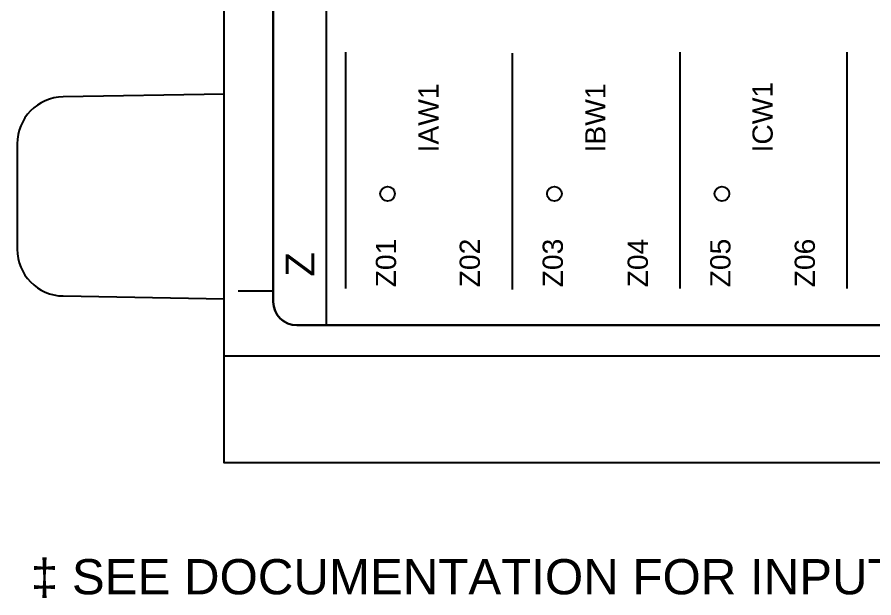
# Model space of a CAD drawing. Extents: x 0.5 to 23.7, y 0.2 to 17.2.
# Drawn here: x 8.524 to 11.441, y 1.407 to 3.385 of the extents above; entities that cross this region are included whole.
import ezdxf
from ezdxf.enums import TextEntityAlignment as Align

# ---------------------------------------------------------------- set-up
doc = ezdxf.new("R2010")
doc.units = 0
doc.header["$MEASUREMENT"] = 0
doc.layers.add('6_00____DWG', color=7, linetype='CONTINUOUS')
doc.styles.add('ARIAL', font='arial.ttf')

msp = doc.modelspace()

# ---------------------------------------------------------------- linework, layer by layer
at = {"layer": '6_00____DWG'}
for points in [[(14.368, 1.8669), (9.2287, 1.8669), (9.2287, 9.1503), (14.368, 9.1503)], [(9.5757, 8.6602), (9.5757, 2.3352)], [(13.2659, 8.5801), (13.2659, 2.4152), (13.2659, 2.4152), (13.2643, 2.3991), (13.2596, 2.384), (13.2523, 2.3705), (13.2425, 2.3586), (13.2307, 2.3488), (13.2171, 2.3415), (13.202, 2.3368), (13.1859, 2.3352), (9.476, 2.3352), (9.4598, 2.3368), (9.4448, 2.3415), (9.4312, 2.3488), (9.4194, 2.3586), (9.4096, 2.3705), (9.4023, 2.384), (9.3976, 2.3991), (9.396, 2.4152), (9.396, 8.5801)], [(9.6431, 2.4602), (9.6431, 3.2652)], [(10.2111, 2.457), (10.2111, 3.262)], [(10.7819, 2.4602), (10.7819, 3.2652)], [(11.3499, 2.4602), (11.3499, 3.2652)], [(9.396, 2.4514), (9.276, 2.4514)], [(9.2287, 2.231), (14.368, 2.231)]]:
    msp.add_lwpolyline(points, dxfattribs=at)
msp.add_lwpolyline([(13.1859, 8.6601), (9.476, 8.6601, 0.414213), (9.396, 8.5801), (9.396, 2.4152, 0.414212), (9.476, 2.3352), (13.1859, 2.3352, 0.414211), (13.2659, 2.4152), (13.2659, 8.5801, 0.414219)], format="xyb", close=True, dxfattribs=at)
msp.add_lwpolyline([(9.2287, 3.1226), (8.6807, 3.1131, 0.409101), (8.5235, 2.9531), (8.5235, 2.5948, 0.409121), (8.6807, 2.4348), (9.2287, 2.4253)], format="xyb", dxfattribs=at)
for centre, radius in [((9.7851, 2.7829), 0.0249), ((10.3531, 2.7829), 0.025), ((10.9239, 2.7829), 0.025)]:
    msp.add_circle(centre, radius, dxfattribs=at)

# ---------------------------------------------------------------- texts
at = {"layer": '6_00____DWG', "style": 'ARIAL'}
for s, height, p in [('IAW1', 0.06883, (9.9591, 2.9238)), ('IBW1', 0.06883, (10.5271, 2.9238)), ('ICW1', 0.06883, (11.0967, 2.9238)), ('Z04', 0.06883, (10.6715, 2.4643)), ('Z01', 0.06883, (9.814, 2.4643)), ('Z02', 0.06883, (10.0994, 2.4643)), ('Z03', 0.06883, (10.382, 2.4643)), ('Z05', 0.06883, (10.9528, 2.4643)), ('Z06', 0.06883, (11.2404, 2.4643)), ('Z', 0.0983, (9.5358, 2.5004))]:
    msp.add_text(s, height=height, rotation=90, dxfattribs=at).set_placement(p)
msp.add_text('‡ SEE DOCUMENTATION FOR INPUT VOLTAGE RATING', height=0.12, dxfattribs=at).set_placement((10.8053, 1.4186), align=Align.CENTER)

doc.saveas('drawing.dxf')
